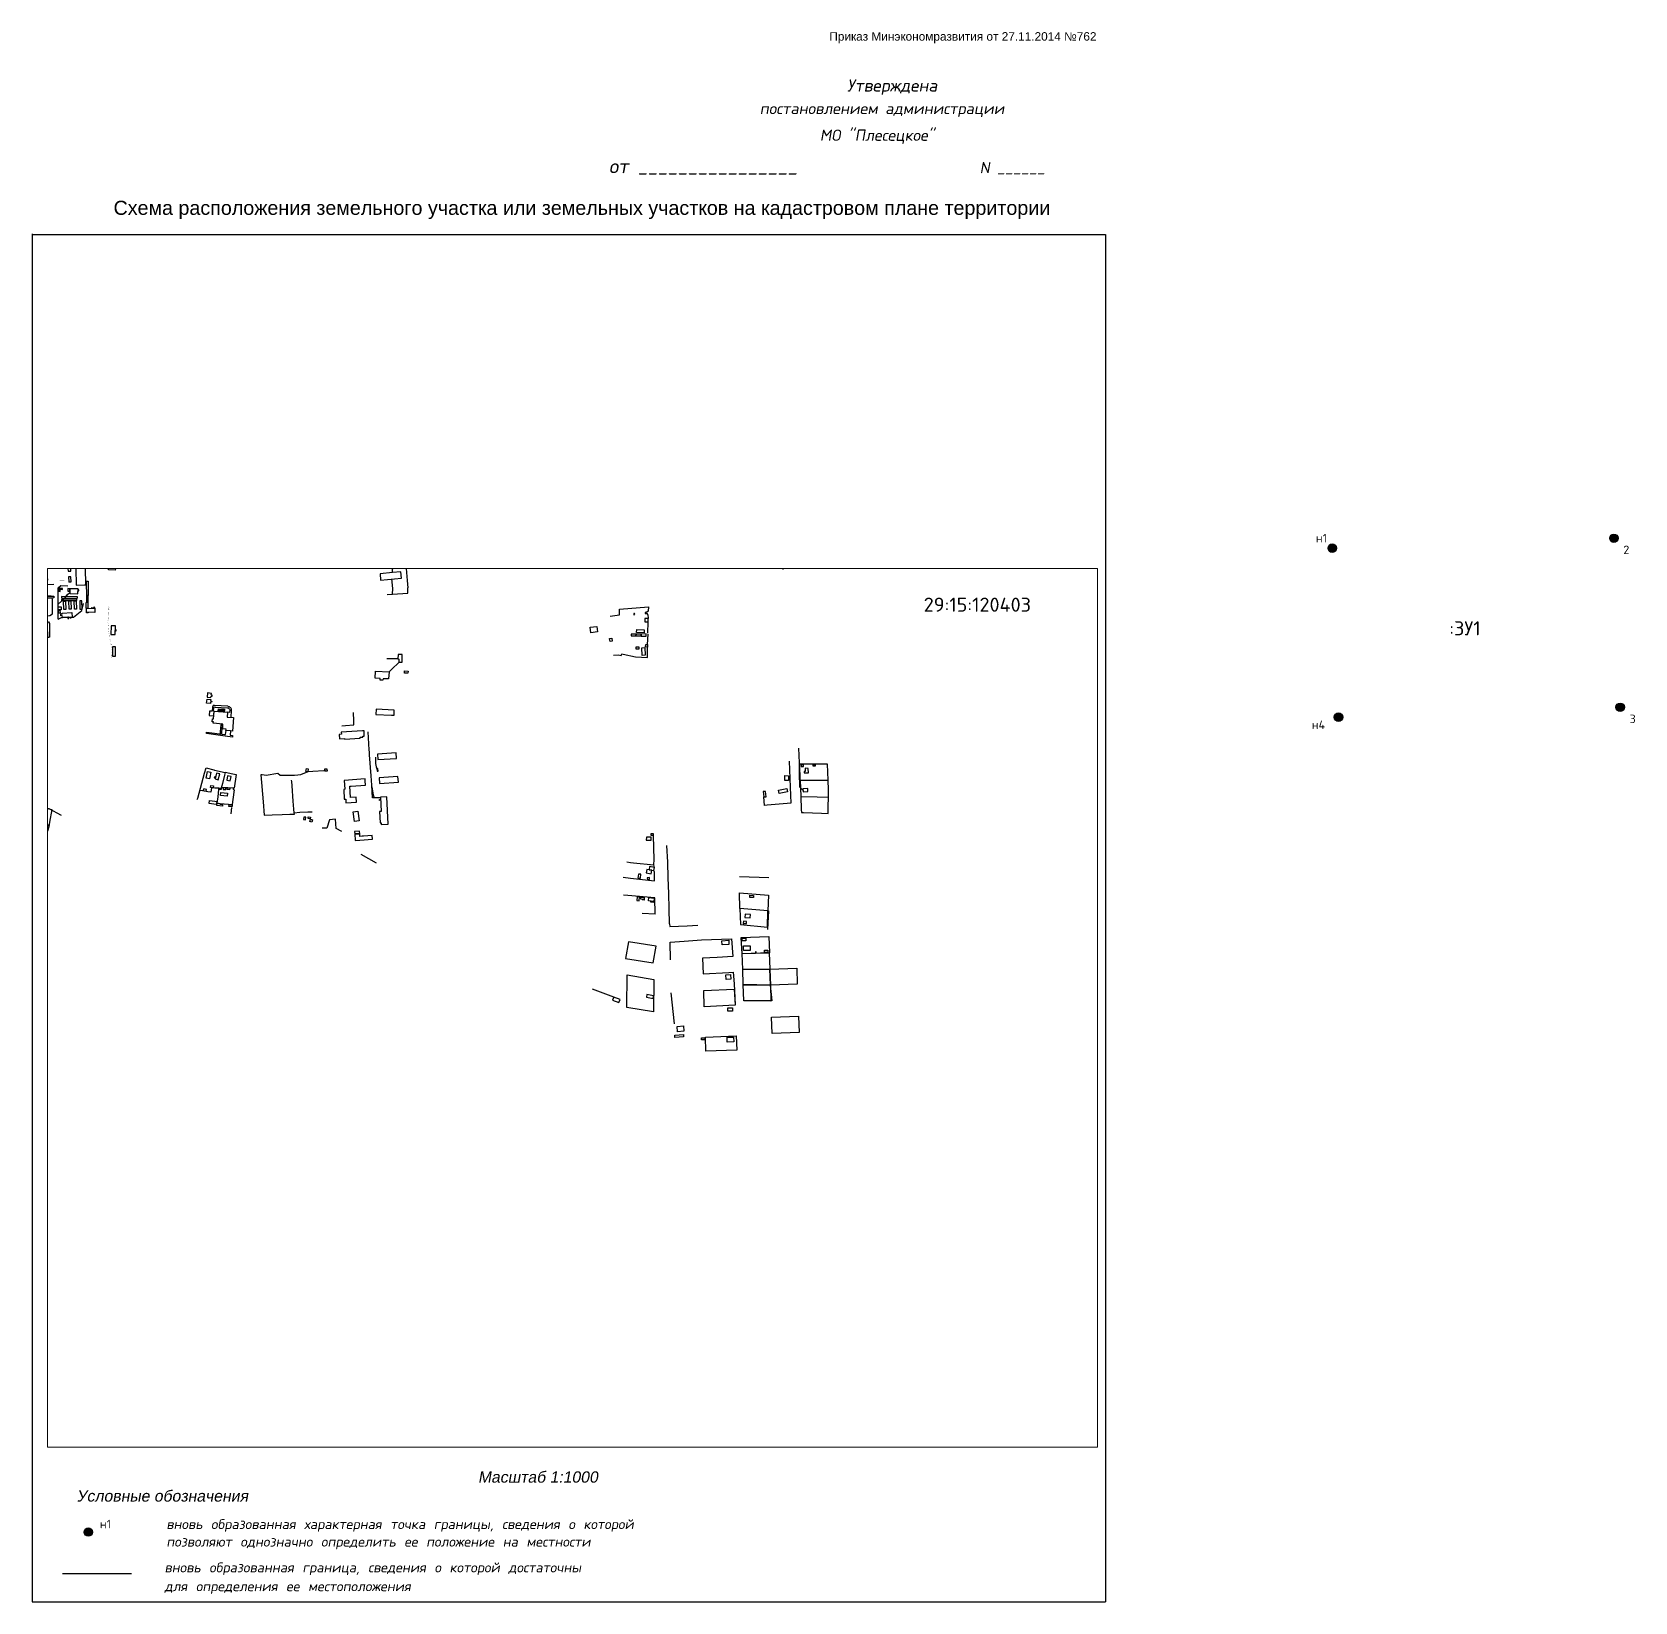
# Paper-space layout 'Схема МО' of a CAD drawing. Header units: millimetres. Extents: x 7 to 291, y 10 to 289.
# The model-space entities are those that its viewports show. They can reach past a viewport. Long polylines and large blocks are cut down to what shows.
import ezdxf

# ---------------------------------------------------------------- set-up
doc = ezdxf.new("R2010")
doc.units = ezdxf.units.MM
doc.layers.add('Существующее', color=10, linetype='Continuous')
doc.layers.add('Титул', color=7, linetype='Continuous')
doc.styles.add('ARIALCYR', font='arial.ttf', dxfattribs={"height": 1})
doc.styles.add('ASHADE', font='simplex.shx', dxfattribs={"height": 0.6})
doc.styles.get("Standard").update_dxf_attribs({"font": 'arial.ttf'})
doc.styles.add('Стандарт', font='txt.shx')
doc.linetypes.add('ВЛ_0.4', pattern='A,52.7,-5.08,["ВЛ0.4кВ",Standard,S=2.54,R=0,X=-2.54,Y=-1.27],-14.08', length=71.86)

msp = doc.modelspace()

# ---------------------------------------------------------------- linework, layer by layer
at = {"layer": 'Существующее', "color": 5}
for points in [[(2515809.5, 447022.3), (2515822.3, 447021.7), (2515820.3, 446971.4), (2515807.5, 446971.9)], [(2516313.1, 446953.2), (2516351.7, 446956.7), (2516350.8, 446968.3), (2516335.4, 446967.4), (2516312.2, 446964.8)], [(2516714.6, 446866.8), (2516715.8, 446856.7), (2516703.9, 446855.2), (2516702.7, 446865.3)], [(2516783.8, 446888.8), (2516785.1, 446888.9), (2516784.9, 446891), (2516783.8, 446890.9)], [(2516804.2, 446875.3), (2516810.3, 446875.3), (2516810.3, 446881.9), (2516804.1, 446881.9)], [(2516808, 446891.1), (2516807.8, 446893.3), (2516804.3, 446893.1), (2516804.5, 446890.9)], [(2516742.5, 446844.9), (2516743.2, 446839.5), (2516739.4, 446839), (2516738.5, 446844.3)], [(2516787.6, 446852.5), (2516778.5, 446852.8), (2516778.4, 446849.8), (2516787.1, 446849.5)], [(2516797.1, 446852.9), (2516787.6, 446852.5), (2516787.1, 446849.5), (2516797.2, 446849.7)], [(2516789, 446861), (2516802.6, 446860.7), (2516802.5, 446855.1), (2516788.7, 446855.4)], [(2516797.2, 446848.8), (2516806.5, 446849.1), (2516806.4, 446853.1), (2516797.1, 446852.9)], [(2516353, 446800.3), (2516353.3, 446814.9), (2516345.5, 446815.1), (2516345.3, 446806.7), (2516347.2, 446806.4), (2516347, 446800.4)], [(2516787.9, 446828.8), (2516792.8, 446828.8), (2516792.7, 446824.9), (2516787.7, 446824.9)], [(2516798.2, 446827.3), (2516803.9, 446827.6), (2516804.7, 446813.5), (2516799.1, 446813.2)], [(2516805.5, 446833.6), (2516809, 446833.4), (2516808.7, 446828.6), (2516805.1, 446828.8)], [(2516328.9, 446782.9), (2516328.1, 446769.4), (2516317.7, 446769.9), (2516317.5, 446766.9), (2516312.3, 446767.2), (2516312.4, 446770.3), (2516302.8, 446770.9), (2516303.6, 446784.1)], [(2516363.8, 446779.9), (2516357.5, 446780.4), (2516357.8, 446784.7), (2516364.1, 446784.1)], [(2516304.8, 446713.3), (2516304.4, 446703.4), (2516333.2, 446702.2), (2516338.1, 446702), (2516338.5, 446711.6)], [(2516236.1, 446666.4), (2516236.9, 446658.4), (2516245.9, 446658.8), (2516245.9, 446657.8), (2516275.3, 446659.7), (2516275.2, 446661), (2516280.2, 446661.3), (2516280.2, 446663.4), (2516282.9, 446663.4), (2516282.7, 446673.3), (2516279.7, 446673.3), (2516240.2, 446670.8), (2516240.5, 446666.6)], [(2516342.3, 446632.2), (2516307.3, 446629.8), (2516308, 446619.5), (2516342.9, 446621.9)], [(2516177.8, 446596.8), (2516174.5, 446597.5), (2516175.6, 446602.8), (2516178.9, 446602.2)], [(2516209.5, 446598.5), (2516214.4, 446598.8), (2516214.2, 446601.8), (2516209.2, 446601.6)], [(2516307.9, 446603), (2516306, 446602.8), (2516306.6, 446597.9), (2516308.5, 446598.1)], [(2516285.1, 446572.4), (2516284.5, 446580.1), (2516284.3, 446583.8), (2516245.6, 446581), (2516246.8, 446564.4), (2516244.6, 446564.1), (2516245.6, 446546), (2516248.4, 446546.2), (2516248.8, 446539.4), (2516268.3, 446540.4), (2516267.9, 446549.7), (2516257.4, 446549.2), (2516256, 446570.2), (2516258.6, 446570.4)], [(2516345.4, 446588.2), (2516310.5, 446585.7), (2516311.2, 446575.4), (2516346.1, 446577.8)], [(2515995.3, 446543.8), (2516005.2, 446542.4), (2516005.2, 446542.3), (2516008.7, 446541.9), (2516008, 446536), (2515994.4, 446537.9)], [(2516028.9, 446557.2), (2516028.4, 446552), (2516015.9, 446553), (2516016.5, 446558.2)], [(2516324.6, 446550.3), (2516312.7, 446549.7), (2516314.2, 446523.1), (2516311.1, 446523), (2516312.3, 446502), (2516314.3, 446502.1), (2516314.5, 446499.1), (2516327.5, 446499.9), (2516324.6, 446550.3)], [(2516313, 446544), (2516311.4, 446543.9), (2516311.2, 446545.5), (2516312.9, 446545.7)], [(2516009.6, 446538.5), (2516015.2, 446537.7), (2516015.1, 446537), (2516019.7, 446536.4), (2516019.2, 446532.9), (2516008.9, 446534.3)], [(2516031.7, 446536.3), (2516037.7, 446536), (2516037.4, 446532.5), (2516031.4, 446532.8)], [(2516173.7, 446508), (2516174.2, 446512.4), (2516170.7, 446512.9), (2516170.1, 446508.3)], [(2516178.9, 446513.2), (2516183, 446512.5), (2516182.5, 446509.5), (2516178.3, 446510.2)], [(2516264.6, 446504.6), (2516262.1, 446522.6), (2516271, 446523.8), (2516273.6, 446505.9)], [(2516183, 446508.9), (2516186.8, 446508), (2516185.7, 446503.6), (2516182, 446504.6)], [(2516274.4, 446482), (2516274, 446486.9), (2516264.8, 446486.2), (2516265.1, 446481.5)], [(2516265.7, 446469.1), (2516274.7, 446469.8), (2516298, 446472.1), (2516297.5, 446478.8), (2516281.1, 446477.3), (2516279.1, 446477.1), (2516274.7, 446476.6), (2516274.4, 446482), (2516265.1, 446481.5)], [(2516980, 446371.9), (2517033.4, 446367.6), (2517032.6, 446338.6), (2516980.4, 446343.2)], [(2516980.4, 446343.2), (2516981.6, 446313.5), (2517031.5, 446308.5), (2517032.6, 446338.6)], [(2516984.7, 446259.3), (2517035, 446260.4), (2517036.1, 446230.4), (2516985.7, 446229.7)], [(2516985.7, 446229.7), (2517036.1, 446230.4), (2517037.2, 446200.4), (2516986.7, 446201.6)], [(2517036.1, 446230.4), (2517086.1, 446232.3), (2517087.2, 446202.3), (2517037.2, 446200.4)], [(2516913.3, 446190.7), (2516970.1, 446193.3), (2516971.6, 446163.7), (2516914.3, 446160.5)], [(2516986.7, 446201.6), (2517037.2, 446200.4), (2517038.3, 446170.8), (2516987.9, 446171.7)], [(2517039.4, 446141.1), (2517089.4, 446142.9), (2517090.5, 446113), (2517040.6, 446111.1)], [(2516916.6, 446104.2), (2516973.8, 446106.3), (2516974.7, 446080.1), (2516917.5, 446078)]]:
    msp.add_lwpolyline(points, close=True, dxfattribs=at)
for points in [[(2516364, 446928.8), (2516363.7, 446938.5), (2516364.1, 446938.9), (2516363, 446952.1), (2516361, 446975.7), (2516359.5, 446992.3)], [(2517061.1, 446972.4), (2517060.8, 446976.2), (2517041.9, 446977.9), (2517041.8, 447003.9), (2517017.8, 447007.5), (2516990.9, 447006.3), (2516983.1, 447007.7)], [(2516313.1, 446953.2), (2516351.7, 446956.7)], [(2516335, 446980), (2516335.5, 446973.3)], [(2516335.4, 446967.4), (2516335.5, 446973.3)], [(2516325.6, 446926.4), (2516335.5, 446927.2), (2516364, 446928.8)], [(2516335.5, 446927.2), (2516335.8, 446937.6), (2516334.3, 446955.6)], [(2516739.4, 446886.1), (2516757, 446888.5), (2516756.6, 446898.8), (2516810.6, 446903.1), (2516809.9, 446895.6), (2516807.8, 446893.3)], [(2516808, 446891.1), (2516809.4, 446887.8), (2516809.9, 446883), (2516810.3, 446881.9)], [(2516809.7, 446854.5), (2516810.3, 446875.3)], [(2516809, 446833.4), (2516810.1, 446852.9)], [(2516345.3, 446806.7), (2516325, 446807)], [(2516745.8, 446813.3), (2516754.5, 446813.9), (2516759.7, 446813.2), (2516761.4, 446815.9), (2516763.7, 446815.4), (2516786.4, 446810.8), (2516808.6, 446809.4), (2516808.7, 446828.6)], [(2516347, 446799.9), (2516334.2, 446787.7), (2516328.9, 446782.9)], [(2516241.1, 446682.5), (2516248.2, 446683.1), (2516263.7, 446684.4), (2516263.3, 446691.9), (2516262.5, 446707.3)], [(2516312.4, 446548.8), (2516298.3, 446548.3), (2516296.9, 446572.3), (2516295.5, 446589.2), (2516292.7, 446628.7), (2516292.8, 446633.3), (2516292.1, 446637.7), (2516290.1, 446671.3)], [(2515972.4, 446545.2), (2515973.5, 446548.2), (2515986.1, 446594.5), (2515988.9, 446604.2), (2516003.2, 446600.5), (2516004.5, 446599.9), (2516024.5, 446595.6), (2516024.6, 446596), (2516038.5, 446593), (2516044.6, 446591.7), (2516041.3, 446566.4), (2516039.5, 446566.3), (2516039.3, 446564.5), (2516041.1, 446563.5), (2516038.8, 446545.5), (2516037.7, 446536.4), (2516037.7, 446536)], [(2516209.5, 446598.5), (2516208, 446598.9), (2516187.2, 446597.4), (2516177.8, 446596.8), (2516164.5, 446591.3), (2516159.2, 446590.6), (2516153.1, 446589.8), (2516126.7, 446589.9), (2516122.2, 446593.5), (2516100.6, 446590.2), (2516092.9, 446591.2), (2516090.4, 446591.1), (2516094.9, 446541.1), (2516096.9, 446516.4), (2516111.9, 446517.1), (2516130.5, 446517.6), (2516144.8, 446518), (2516153, 446518.2), (2516152.6, 446520.6), (2516163.2, 446521.9), (2516177.9, 446522.3), (2516186, 446522.3)], [(2516306, 446602.8), (2516304, 446612.3), (2516304.2, 446614.6), (2516304.1, 446621), (2516304.3, 446624.3)], [(2517072.3, 446616.7), (2517074.1, 446568.6), (2517075.3, 446538.9), (2517068.3, 446538.1), (2517031.4, 446534.8), (2517026.1, 446534.6), (2517025.1, 446550.3)], [(2516152.6, 446520.6), (2516152, 446527.7), (2516150.8, 446542.1), (2516148.8, 446570.9), (2516148.1, 446579.1), (2516147.9, 446581.5)], [(2516301.1, 446549.9), (2516299.7, 446553.3), (2516297.9, 446565.1), (2516297.5, 446569)], [(2517092.4, 446581.4), (2517093.5, 446551.3), (2517094.6, 446526.7), (2517094.8, 446521.3), (2517098.4, 446521.2), (2517132.2, 446520.1), (2517144.3, 446519.7), (2517144.4, 446523.2), (2517144.7, 446536.1), (2517145, 446545.5), (2517145.1, 446563.9), (2517144.5, 446581.1)], [(2516012.9, 446566.6), (2516005.4, 446566.7), (2515999.2, 446566.9), (2515997.6, 446559.1), (2515992.1, 446559.8), (2515982.3, 446561.5), (2515977.3, 446562.2)], [(2516009.5, 446538.5), (2516011.4, 446550.4), (2516012.8, 446563.9)], [(2516009.6, 446539), (2516015.3, 446538.3), (2516029.8, 446536.6), (2516031.7, 446536.3)], [(2516039.5, 446566.3), (2516039.3, 446566.4), (2516029.4, 446567.3), (2516017.6, 446567.2), (2516017.2, 446566.6)], [(2517093.5, 446551.3), (2517123.8, 446550.3), (2517145.1, 446549.6)], [(2516036.3, 446530.4), (2516035.2, 446518.9)], [(2516241.3, 446486.3), (2516230.7, 446491.4), (2516229.2, 446508.7), (2516218.4, 446508), (2516213.1, 446492.2), (2516204.6, 446492.3)], [(2516276.2, 446444.2), (2516304.8, 446427.9)], [(2516979.7, 446402.5), (2517034.4, 446400.5)], [(2517033.6, 446338.8), (2517031.8, 446304)], [(2516965, 446286.6), (2516967.1, 446253.6), (2516938.1, 446252), (2516911.1, 446250.6), (2516912.1, 446221.6), (2516959.8, 446224.3), (2516968.2, 446224.6), (2516969.6, 446203.2), (2516971.7, 446164)]]:
    msp.add_lwpolyline(points, dxfattribs=at)
at = {"layer": 'Существующее', "color": 5, "elevation": 74}
for points in [[(2515667.6, 446970.1), (2515689.8, 446970.5), (2515691.5, 446972.6), (2515693.6, 446971), (2515691.8, 446968.7), (2515692, 446955.1), (2515694.5, 446955.1), (2515694.5, 446952.7), (2515692, 446952.7), (2515692.1, 446946.1), (2515684.8, 446946), (2515684.5, 446960.4), (2515666.9, 446960.1)], [(2515671.5, 446886.1), (2515688, 446886.8), (2515686.1, 446938.2), (2515669.6, 446937.5)], [(2515770.2, 446924.4), (2515767.3, 446924.4), (2515767.1, 446947.6), (2515767.1, 446951.2), (2515770.1, 446951.2)], [(2515714.3, 446903.1), (2515719.9, 446903.3), (2515719.9, 446897.8), (2515714.4, 446897.9)], [(2515718.2, 446897.8), (2515718.2, 446896.3), (2515714.6, 446896.2), (2515714.4, 446897.9)], [(2515750.1, 446919.6), (2515750.1, 446921.9), (2515720.3, 446922.4), (2515720.3, 446920.1)], [(2515749.1, 446915.3), (2515749, 446917.5), (2515720.5, 446917.1), (2515720.6, 446914.9)], [(2515724.5, 446898.4), (2515723.9, 446913.9), (2515727.6, 446913.9), (2515728.2, 446898.5)], [(2515734.5, 446898.8), (2515733.8, 446914.1), (2515737.5, 446914.2), (2515738.1, 446898.8)], [(2515744.5, 446898.9), (2515744.1, 446914.3), (2515747.8, 446914.3), (2515748.2, 446898.9)], [(2515758.3, 446914.8), (2515754.2, 446914.6), (2515754.7, 446899.1), (2515759, 446899.3)], [(2515769.7, 446923.5), (2515766.6, 446923.5), (2515766.9, 446911.1), (2515765.4, 446911.1), (2515765.5, 446901.3), (2515765.5, 446901.1), (2515769.8, 446901.1), (2515769.7, 446911.1), (2515770, 446911.1)], [(2515681.3, 446868.2), (2515693.9, 446868.6), (2515694.4, 446847.6), (2515681.8, 446847.3)], [(2515714.6, 446896.2), (2515714.2, 446896.1), (2515714.3, 446892.4), (2515718.5, 446892.5), (2515718.2, 446896.3)], [(2515719.4, 446886.9), (2515719.2, 446890.3), (2515721.8, 446890.4), (2515721.7, 446891.9), (2515739.6, 446892.7), (2515740, 446884.4), (2515722.1, 446883.5), (2515721.9, 446887)], [(2515732.1, 446884), (2515732.3, 446881.8), (2515733.9, 446881.9), (2515733.7, 446884.1)], [(2515996.9, 446724.1), (2515990, 446724.7), (2515990.7, 446731.7), (2515997.7, 446731), (2515997.4, 446728.5), (2515999.4, 446728.3), (2515999.2, 446726.3), (2515997.2, 446726.5)], [(2515996.9, 446724.1), (2515990, 446724.7), (2515990.7, 446731.7), (2515997.7, 446731), (2515997.4, 446728.5), (2515999.4, 446728.3), (2515999.2, 446726.3), (2515997.2, 446726.5)], [(2515990.8, 446735.6), (2515997.9, 446734.8), (2515998.4, 446737.5), (2516000.1, 446737.3), (2516000.4, 446739.6), (2515998.7, 446739.8), (2515998.8, 446742.6), (2515991.7, 446743.5)], [(2515990.8, 446735.6), (2515997.9, 446734.8), (2515998.4, 446737.5), (2516000.1, 446737.3), (2516000.4, 446739.6), (2515998.7, 446739.8), (2515998.8, 446742.6), (2515991.7, 446743.5)], [(2516003.9, 446709.3), (2516028.8, 446707.7), (2516028.1, 446698.2), (2516040.1, 446697.8), (2516038.3, 446672.6), (2516034.5, 446672.9), (2516025.9, 446673.7), (2516026.1, 446676.1), (2516019.8, 446676.9), (2516020.4, 446685.7), (2516002.4, 446687), (2516002.6, 446689.6), (2516000.4, 446689.8), (2516000.8, 446695.4), (2516002.9, 446695.3)], [(2516003.9, 446709.3), (2516028.8, 446707.7), (2516028.1, 446698.2), (2516040.1, 446697.8), (2516038.3, 446672.6), (2516034.5, 446672.9), (2516025.9, 446673.7), (2516026.1, 446676.1), (2516019.8, 446676.9), (2516020.4, 446685.7), (2516002.4, 446687), (2516002.6, 446689.6), (2516000.4, 446689.8), (2516000.8, 446695.4), (2516002.9, 446695.3)], [(2516011.6, 446711.4), (2516022.7, 446710.7), (2516022.6, 446708.3), (2516011.5, 446708.9)], [(2516011.6, 446711.4), (2516022.7, 446710.7), (2516022.6, 446708.3), (2516011.5, 446708.9)], [(2516011.9, 446713.8), (2516023, 446713.2), (2516022.9, 446710.8), (2516011.8, 446711.4)], [(2516011.9, 446713.8), (2516023, 446713.2), (2516022.9, 446710.8), (2516011.8, 446711.4)], [(2516020.4, 446685.7), (2516017.1, 446686), (2516016.9, 446684), (2516020.3, 446683.8)], [(2516020.4, 446685.7), (2516017.1, 446686), (2516016.9, 446684), (2516020.3, 446683.8)], [(2517092.1, 446581.5), (2517144.2, 446581.2), (2517143.1, 446611.1), (2517091.1, 446611)], [(2515991.6, 446597.3), (2515997.8, 446596.1), (2515996.1, 446586.1), (2515995.8, 446586.2), (2515995.4, 446584), (2515989.4, 446585.2)], [(2515998, 446571.7), (2516002.8, 446571), (2516002.4, 446567.1), (2515997.4, 446567.7)], [(2516004.4, 446585.6), (2516005, 446588), (2516006.6, 446587.6), (2516005.9, 446585.2)], [(2516014.3, 446593.1), (2516008.3, 446594.6), (2516005.6, 446583.7), (2516011.6, 446582.2)], [(2516034, 446580.4), (2516035.6, 446588.3), (2516028.9, 446589.6), (2516027.4, 446581.6)], [(2515989.1, 446561.2), (2515989.8, 446564.3), (2515984.5, 446565.5), (2515983.8, 446562.4)], [(2516012.9, 446566.6), (2516017.2, 446566.6), (2516017.2, 446563.9), (2516012.9, 446563.9)], [(2516020.5, 446563.8), (2516025.5, 446563.8), (2516025.6, 446566.9), (2516020.6, 446567)], [(2516028.7, 446567.2), (2516032.8, 446566.8), (2516032.5, 446563.7), (2516028.4, 446564)], [(2515682.2, 446519.2), (2515688.8, 446518.3), (2515686.8, 446505.9), (2515680.2, 446506.7)], [(2515690.6, 446499.7), (2515695.6, 446498.5), (2515694.9, 446495.4), (2515689.9, 446496.6)], [(2516814.8, 446479.2), (2516820.1, 446479.3), (2516820, 446481.9), (2516814.9, 446481.8)], [(2515683.1, 446473.8), (2515688, 446472.4), (2515687.1, 446469.3), (2515682.2, 446470.7)], [(2516806.6, 446469.8), (2516815.5, 446469.7), (2516815.5, 446475.4), (2516806.8, 446475.5)], [(2516816.7, 446414.1), (2516820.9, 446413.4), (2516822, 446419.4), (2516812.9, 446421), (2516811.8, 446414.9)], [(2516795.7, 446399.1), (2516796.5, 446406.6), (2516792, 446407.1), (2516791.1, 446399.5)], [(2516806.6, 446409), (2516815.6, 446407.3), (2516816.7, 446414.1), (2516807.9, 446415.6)], [(2516808.6, 446396.7), (2516812.6, 446397.1), (2516812.5, 446400.7), (2516808.5, 446400.3)], [(2516793.8, 446364.6), (2516789.8, 446365), (2516789.2, 446357.8), (2516793.2, 446357.5)], [(2516796.8, 446363.8), (2516803, 446363.6), (2516802.6, 446359.7), (2516796.6, 446360.3)], [(2516811.4, 446363.4), (2516821.4, 446362.4), (2516820.9, 446356.3), (2516810.8, 446357.2)], [(2516802.6, 446359.7), (2516802.5, 446358.6), (2516799.3, 446358.9), (2516799.4, 446360)], [(2516820.9, 446356.3), (2516820.7, 446354.4), (2516815.3, 446354.9), (2516815.4, 446356.8)], [(2516819.6, 446241.9), (2516825.2, 446273.2), (2516773.9, 446281.2), (2516768.2, 446250)], [(2516771.2, 446219.7), (2516820.8, 446210.9), (2516820.1, 446151), (2516770.6, 446159)], [(2516820.3, 446180.8), (2516807.7, 446183.1), (2516806.8, 446178.1), (2516819.5, 446175.6)], [(2516755.9, 446168.4), (2516758, 446174), (2516746.2, 446178.3), (2516744.1, 446172.7)]]:
    msp.add_lwpolyline(points, close=True, dxfattribs=at)
at = {"layer": 'Существующее', "color": 5, "elevation": 74, "flags": 128}
for points in [[(2515732.3, 446976.3), (2515732.7, 446969.4), (2515737.8, 446969.7), (2515737.3, 446976.7), (2515732.3, 446976.3)], [(2515733.6, 446958.9), (2515733.9, 446949.7), (2515738.1, 446949.9), (2515737.7, 446959), (2515733.6, 446958.9)], [(2515747.5, 446943.6), (2515763, 446944.1), (2515765.7, 446944.3), (2515765.9, 446945.6), (2515765.2, 446977.1), (2515763.3, 446978.6), (2515746.7, 446978.2), (2515747.5, 446943.6)], [(2515715.2, 446937.9), (2515714.8, 446932.2), (2515717.9, 446932.1), (2515718.2, 446937.8), (2515715.2, 446937.9)], [(2515719.2, 446937.7), (2515719.1, 446936), (2515722.4, 446935.8), (2515722.5, 446937.5), (2515719.2, 446937.7)], [(2515736, 446937.1), (2515732.2, 446937.3), (2515731.9, 446932.7), (2515735.9, 446932.4), (2515736, 446937.1)], [(2515736, 446937.1), (2515735.7, 446928.2), (2515750.8, 446927.5), (2515751.3, 446936.5), (2515736, 446937.1)], [(2515820.5, 446867.8), (2515812.8, 446868), (2515812.3, 446852), (2515820, 446851.8), (2515820.5, 446867.8)], [(2515820.2, 446858.9), (2515822.1, 446858.8), (2515822.2, 446860.9), (2515820.3, 446861), (2515820.2, 446858.9)], [(2515820.9, 446828.9), (2515815.4, 446828.9), (2515815.4, 446811.6), (2515821, 446811.6), (2515820.9, 446828.9)]]:
    msp.add_lwpolyline(points, dxfattribs=at)
at = {"layer": 'Существующее', "color": 5, "elevation": 74}
for points in [[(2515685.9, 446945), (2515692, 446945.1), (2515705.9, 446945.3)], [(2515692.3, 446923.4), (2515698.4, 446923.7), (2515701.5, 446923.9)], [(2515693.7, 446886.9), (2515698.6, 446887.1), (2515703.9, 446890.4), (2515704, 446918), (2515701.9, 446919.6), (2515692.6, 446919.4), (2515692.6, 446919.4), (2515692.6, 446919.4)], [(2515618.7, 446834.8), (2515657.6, 446837.2), (2515663.3, 446837.7), (2515663.3, 446837.7), (2515663.1, 446850.9), (2515663.1, 446853.2), (2515663.1, 446855.8), (2515661.5, 446861.9), (2515661.7, 446868.6), (2515665.3, 446868.3), (2515665.6, 446868.7), (2515671.7, 446875.5), (2515678.6, 446876.3), (2515690.9, 446875.9), (2515696.5, 446875.7), (2515697.9, 446872.4), (2515698, 446847.1), (2515663.3, 446837.7)], [(2515714.2, 446880.6), (2515720.7, 446883.3)], [(2515719.7, 446883.4), (2515722.1, 446883.5)], [(2515720.7, 446883.3), (2515742.5, 446884.4)], [(2515738, 446881.9), (2515737.9, 446884.3)], [(2516029.6, 446718.7), (2516004.8, 446720.4), (2516002.3, 446719.8), (2516000.7, 446717.2)], [(2516029.6, 446718.7), (2516004.8, 446720.4), (2516002.3, 446719.8), (2516000.7, 446717.2)], [(2516034.5, 446672.9), (2516033.8, 446664.7), (2516038.3, 446664.1), (2516038.1, 446661.1), (2516024.5, 446663), (2515989.6, 446667.8), (2515990, 446670.8), (2516023.7, 446666.1), (2516025.3, 446666), (2516026.2, 446673.7)], [(2516034.5, 446672.9), (2516033.8, 446664.7), (2516038.3, 446664.1), (2516038.1, 446661.1), (2516024.5, 446663), (2515989.6, 446667.8), (2515990, 446670.8), (2516023.7, 446666.1), (2516025.3, 446666), (2516026.2, 446673.7)], [(2516015.6, 446667), (2516015.7, 446668.2), (2516016, 446671.8), (2516017.2, 446684), (2516019, 446683.8), (2516017.7, 446670.4), (2516017.4, 446667), (2516017.4, 446666.8)], [(2516015.6, 446667), (2516015.7, 446668.2), (2516016, 446671.8), (2516017.2, 446684), (2516019, 446683.8), (2516017.7, 446670.4), (2516017.4, 446667), (2516017.4, 446666.8)], [(2516004.4, 446585.6), (2516006.3, 446586.4), (2516005, 446588)], [(2516024.5, 446595.6), (2516023.1, 446590.8), (2516019.2, 446575.1), (2516016.8, 446566.6)], [(2515671.4, 446498.5), (2515678.6, 446530.8), (2515680.6, 446530.8), (2515702.6, 446527.1), (2515698.2, 446503.1), (2515696.7, 446494.6), (2515689.8, 446473.7), (2515687.5, 446466.7)], [(2515674.1, 446531.7), (2515696.9, 446528.9), (2515719.8, 446516.6)], [(2516822, 446419.4), (2516820.8, 446423.9), (2516821.2, 446434.3), (2516820.2, 446477.8), (2516820.1, 446479.3)], [(2516850, 446314.8), (2516849.1, 446342.7), (2516848.3, 446370.9), (2516847.2, 446399.9), (2516846.4, 446429.3), (2516845.1, 446460.2)], [(2516770.8, 446429.8), (2516777.5, 446428.6), (2516782.6, 446428.1), (2516820.8, 446423.9)], [(2516763.7, 446401.4), (2516777.4, 446399.3), (2516822.1, 446394.6), (2516821.7, 446410.8), (2516820.9, 446413.4)], [(2516823.2, 446332.4), (2516822.7, 446363.1), (2516772.6, 446367.3), (2516764.3, 446367.6)], [(2516850, 446314.8), (2516850.2, 446309.3), (2516882.3, 446310.9), (2516902.4, 446312)], [(2516851.8, 446247.6), (2516850.8, 446280.5), (2516877.1, 446282.6), (2516908.9, 446285.1)], [(2516908.9, 446285.1), (2516965, 446286.6)], [(2516746.3, 446178.3), (2516706.8, 446193.5)], [(2516858.9, 446129), (2516852.8, 446186.7)]]:
    msp.add_lwpolyline(points, dxfattribs=at)
at = {"layer": 'Существующее', "color": 5, "extrusion": (1.83674e-18, -1.22447e-16, -1), "elevation": -74}
for points in [[(-2515692.3, 446927.5), (-2515692.4, 446923.2), (-2515706.3, 446923.4), (-2515706.3, 446919.8), (-2515692.6, 446919.6), (-2515693.7, 446886.9), (-2515692.4, 446886.9), (-2515691.2, 446919.4), (-2515688.9, 446919.3), (-2515688.7, 446923), (-2515690.9, 446923.1), (-2515690.7, 446927.5)], [(-2515782.5, 446900.3), (-2515782.2, 446892.6), (-2515766.7, 446893.2), (-2515766.7, 446901)], [(-2515782.6, 446901.7), (-2515782.5, 446900.3), (-2515776.4, 446900.6), (-2515776.5, 446902)], [(-2515781.9, 446901.7), (-2515781.9, 446902.9), (-2515780.3, 446903), (-2515780.3, 446901.8)], [(-2515770.1, 446892.2), (-2515767.6, 446892.3), (-2515766.7, 446892.4), (-2515766.7, 446893.2), (-2515770.2, 446893.1)]]:
    msp.add_lwpolyline(points, close=True, dxfattribs=at)
at = {"layer": 'Существующее', "color": 5, "linetype": 'ВЛ_0.4', "ltscale": 0.2, "elevation": 74}
for points in [[(2515714.2, 446880.6), (2515714.5, 446908.3), (2515714.3, 446938.4), (2515719.1, 446942.9), (2515732.4, 446942.1)], [(2515714.5, 446908.3), (2515726.8, 446919.4), (2515731.5, 446926.5), (2515735.8, 446929.9)], [(2515742.5, 446884.4), (2515757.9, 446896.5), (2515761.2, 446909.5)]]:
    msp.add_lwpolyline(points, dxfattribs=at)
at = {"layer": 'Существующее', "color": 5, "elevation": 74, "flags": 128}
for points, const_width in [([(2515733.4, 446949.1), (2515717.2, 446948.9), (2515717.2, 446952.2), (2515733.3, 446952.5), (2515733.4, 446949.1)], 0.17), ([(2515808.6, 446903.5), (2515806.6, 446874.3), (2515809.3, 446847.2), (2515813.9, 446828.1), (2515813.3, 446813.9), (2515813.4, 446813.7)], 0.08), ([(2515808.9, 446898.5), (2515808.2, 446897.6), (2515807.6, 446898.6)], 0.25), ([(2515809.2, 446902.5), (2515808.6, 446903.5), (2515807.8, 446902.6)], 0.25), ([(2515808.6, 446903.5), (2515808.2, 446897.6), (2515808.2, 446897.6)], 0.25), ([(2515807.4, 446872.7), (2515806.6, 446873.6), (2515806.1, 446872.5)], 0.25), ([(2515807.5, 446878.6), (2515806.8, 446877.6), (2515806.2, 446878.6)], 0.25), ([(2515807.8, 446882.5), (2515807.2, 446883.6), (2515806.5, 446882.6)], 0.25), ([(2515807.8, 446868.7), (2515807.2, 446867.6), (2515806.5, 446868.6)], 0.25), ([(2515806.6, 446873.6), (2515807.2, 446867.6), (2515807.2, 446867.6)], 0.25), ([(2515807.2, 446883.6), (2515806.8, 446877.6), (2515806.8, 446877.6)], 0.25), ([(2515808.2, 446888.5), (2515807.5, 446887.6), (2515806.9, 446888.6)], 0.25), ([(2515808.5, 446892.5), (2515807.9, 446893.6), (2515807.1, 446892.6)], 0.25), ([(2515807.9, 446893.6), (2515807.5, 446887.6), (2515807.5, 446887.6)], 0.25), ([(2515808.4, 446862.7), (2515807.6, 446863.7), (2515807.1, 446862.6)], 0.25), ([(2515808.8, 446858.8), (2515808.2, 446857.7), (2515807.5, 446858.6)], 0.25), ([(2515807.6, 446863.7), (2515808.2, 446857.7), (2515808.2, 446857.7)], 0.25), ([(2515809.4, 446852.8), (2515808.6, 446853.7), (2515808.1, 446852.6)], 0.25), ([(2515809.8, 446848.8), (2515809.2, 446847.7), (2515808.5, 446848.7)], 0.25), ([(2515808.6, 446853.7), (2515809.2, 446847.7), (2515809.2, 446847.7)], 0.25), ([(2515811, 446843), (2515810.1, 446843.8), (2515809.7, 446842.7)], 0.25), ([(2515810.1, 446843.8), (2515811.5, 446838), (2515811.5, 446838)], 0.25), ([(2515811.9, 446839.1), (2515811.5, 446838), (2515810.6, 446838.8)], 0.25), ([(2515813.3, 446833.3), (2515812.4, 446834.1), (2515812, 446833)], 0.25), ([(2515812.4, 446834.1), (2515813.8, 446828.3), (2515813.8, 446828.3)], 0.25), ([(2515813.7, 446809.3), (2515813, 446808.3), (2515812.4, 446809.3)], 0.25), ([(2515813.9, 446813.3), (2515813.3, 446814.3), (2515812.6, 446813.3)], 0.25), ([(2515814.2, 446819.3), (2515813.5, 446818.3), (2515812.8, 446819.3)], 0.25), ([(2515814.2, 446829.4), (2515813.8, 446828.3), (2515812.9, 446829.1)], 0.25), ([(2515814.3, 446823.3), (2515813.7, 446824.3), (2515813, 446823.3)], 0.25), ([(2515813.3, 446814.3), (2515813, 446808.3), (2515813, 446808.3)], 0.25), ([(2515813.7, 446824.3), (2515813.5, 446818.3), (2515813.5, 446818.3)], 0.25)]:
    msp.add_lwpolyline(points, dxfattribs=dict(at, const_width=const_width))
msp.add_lwpolyline([(2515751.1, 446933.2), (2515752.4, 446933.1), (2515752.5, 446935.2), (2515751.3, 446935.3)], close=True, dxfattribs=at)
at = {"layer": 'Существующее', "color": 5, "extrusion": (1.83674e-18, -1.22447e-16, -1), "elevation": -74}
for points in [[(-2515780.3, 446902.8), (-2515781.9, 446902.7)], [(-2515780.3, 446902.6), (-2515781.9, 446902.5)], [(-2515780.3, 446902.4), (-2515781.9, 446902.3)], [(-2515780.3, 446902.2), (-2515781.9, 446902.1)], [(-2515780.3, 446902), (-2515781.9, 446901.9)], [(-2516823.2, 446332.4), (-2516798.8, 446333.8)]]:
    msp.add_lwpolyline(points, dxfattribs=at)
at = {"layer": 'Существующее', "color": 5, "elevation": 74}
for points in [[(2516029.6, 446718.7, -0.42365), (2516035.7, 446711.5), (2516035.2, 446697.9)], [(2516029.6, 446718.7, -0.42365), (2516035.7, 446711.5), (2516035.2, 446697.9)], [(2516000.7, 446717.2), (2516000.1, 446709.5), (2515995.4, 446709.8), (2515994.7, 446701.5), (2516003.3, 446700.8), (2516003.9, 446709.3), (2516002.7, 446709.4), (2516003.2, 446715.5, -0.464974), (2516005.9, 446717.3), (2516028.5, 446715.8, -0.385595), (2516032.8, 446711.8), (2516032.7, 446707.4), (2516028.8, 446707.8)], [(2516000.7, 446717.2), (2516000.1, 446709.5), (2515995.4, 446709.8), (2515994.7, 446701.5), (2516003.3, 446700.8), (2516003.9, 446709.3), (2516002.7, 446709.4), (2516003.2, 446715.5, -0.464974), (2516005.9, 446717.3), (2516028.5, 446715.8, -0.385595), (2516032.8, 446711.8), (2516032.7, 446707.4), (2516028.8, 446707.8)]]:
    msp.add_lwpolyline(points, format="xyb", dxfattribs=at)
at = {"layer": 'Существующее', "color": 5, "linetype": 'ВЛ_0.4', "ltscale": 0.2}
msp.add_lwpolyline([(2517089.4, 446641), (2517090.5, 446613.6), (2517090.6, 446593.6), (2517091.4, 446569.3), (2517097.8, 446562.2)], dxfattribs=at)
at = {"layer": 'Существующее', "color": 5, "linetype": 'ByBlock', "ltscale": 0.2}
for points, elevation in [([(2517094.3, 446606.8), (2517098.5, 446606.5), (2517098.8, 446609.8), (2517094.6, 446610.1)], 74), ([(2517099.8, 446595), (2517107.7, 446594.9), (2517107.6, 446603.3), (2517101.7, 446603.4), (2517101.6, 446597.6), (2517099.8, 446597.7)], 74), ([(2517116.6, 446610.4), (2517120.6, 446610.3), (2517120.6, 446607.6), (2517116.6, 446607.6)], 74), ([(2516967, 446158.3), (2516966.8, 446152.2), (2516958.2, 446152.3), (2516958.3, 446158.6)], 132.9), ([(2516864.6, 446114.1), (2516863.8, 446124.1), (2516875.6, 446125), (2516876.3, 446114.9)], 74), ([(2516859.4, 446108), (2516875.7, 446109.1), (2516876, 446104.6), (2516859.6, 446103.6)], 74), ([(2516909.2, 446102.7), (2516915.2, 446102.8), (2516915.3, 446099.4), (2516909.3, 446099.3)], 132.9), ([(2516956.9, 446103.8), (2516968.8, 446104.1), (2516969, 446095.2), (2516957.1, 446094.9)], 132.9)]:
    msp.add_lwpolyline(points, close=True, dxfattribs=dict(at, elevation=elevation))
for points in [[(2517070.7, 446589.7), (2517070.7, 446580.6), (2517063.9, 446580.7), (2517064.1, 446589.8)], [(2517025.1, 446550.3), (2517029.1, 446550.7), (2517028.1, 446560.5), (2517024, 446560.1)], [(2517067.8, 446566.1), (2517069, 446559.9), (2517053.5, 446556.8), (2517052.2, 446563.1)], [(2517097.7, 446565.3), (2517098, 446559.7), (2517106.9, 446560.3), (2517106.6, 446565.8)], [(2516999, 446367.5), (2517006, 446367.1), (2517005.8, 446363.2), (2516998.8, 446363.5)], [(2517000.1, 446332.1), (2516990.2, 446332.7), (2516989.8, 446326.5), (2516999.6, 446325.9)], [(2516992.9, 446319.1), (2516987.1, 446319.5), (2516986.8, 446315.3), (2516992.6, 446314.9)], [(2516959.7, 446284.1), (2516960.1, 446276.3), (2516947.3, 446275.5), (2516946.9, 446283.2)], [(2516954.6, 446220), (2516963.3, 446220.4), (2516964, 446211.5), (2516955, 446211.1)]]:
    msp.add_lwpolyline(points, close=True, dxfattribs=at)
at = {"layer": 'Существующее', "color": 5, "extrusion": (1.83674e-18, -1.22447e-16, -1)}
for points in [[(-2516982.8, 446289.3), (-2517034, 446291), (-2517035.3, 446260.4), (-2516984.5, 446259.1)], [(-2516986.5, 446201.5), (-2517037, 446200.5), (-2517039.9, 446171.7), (-2516987.7, 446171.7)]]:
    msp.add_lwpolyline(points, close=True, dxfattribs=at)
at = {"layer": 'Существующее', "color": 5, "linetype": 'ByBlock', "ltscale": 0.2, "extrusion": (1.83674e-18, -1.22447e-16, -1)}
for points in [[(-2516985, 446283.1), (-2516985, 446287.8), (-2516991.4, 446287.7), (-2516991.5, 446283)], [(-2516987.5, 446265), (-2516987.4, 446273.9), (-2516999.6, 446274), (-2516999.6, 446265.1)], [(-2517010.8, 446261.2), (-2517010.8, 446262.8), (-2517009.4, 446262.8), (-2517009.4, 446261.2)], [(-2517026.4, 446261.7), (-2517026.3, 446265.9), (-2517032.5, 446265.7), (-2517032.5, 446261.6)]]:
    msp.add_lwpolyline(points, close=True, dxfattribs=at)

psp = doc.layouts.new('Схема МО')

# ---------------------------------------------------------------- hatches: boundary and pattern name
at = {"layer": 'Титул', "ltscale": 0.2}
h = psp.add_hatch(color=256, dxfattribs=at)
edge = h.paths.add_edge_path()
edge.add_arc((287.39, 198.93), 0.75, 0, 360)
h = psp.add_hatch(color=256, dxfattribs=at)
edge = h.paths.add_edge_path()
edge.add_arc((237.42, 197.17), 0.75, 0, 360)
h = psp.add_hatch(color=256, dxfattribs=at)
edge = h.paths.add_edge_path()
edge.add_arc((238.53, 167.19), 0.75, 0, 360)
h = psp.add_hatch(color=256, dxfattribs=at)
edge = h.paths.add_edge_path()
edge.add_arc((288.5, 168.95), 0.75, 0, 360)
h = psp.add_hatch(color=7, dxfattribs=at)
edge = h.paths.add_edge_path()
edge.add_arc((16.73, 22.62), 0.75, 0, 360)

# ---------------------------------------------------------------- linework, layer by layer
at = {"layer": 'Титул', "linetype": 'ByBlock', "ltscale": 0.2}
for p, q in [((6.75, 252.92), (6.75, 10.23)), ((197.19, 252.84), (197.19, 10.23)), ((6.75, 10.23), (197.19, 10.23))]:
    psp.add_line(p, q, dxfattribs=at)
at = {"layer": 'Титул', "color": 1, "lineweight": 25}
psp.add_line((12.14, 15.25), (24.39, 15.25), dxfattribs=at)
at = {"layer": 'Титул', "linetype": 'ByBlock', "ltscale": 0.2}
psp.add_lwpolyline([(6.75, 252.84), (197.19, 252.84)], dxfattribs=at)
at = {"layer": 'Титул', "ltscale": 0.2}
for centre in [(287.39, 198.93), (237.42, 197.17), (238.53, 167.19), (288.5, 168.95)]:
    psp.add_circle(centre, 0.75, dxfattribs=at)
at = {"layer": 'Титул', "color": 7, "ltscale": 0.2}
psp.add_circle((16.73, 22.62), 0.75, dxfattribs=at)

# ---------------------------------------------------------------- texts
at = {"layer": 'Титул', "lineweight": 25, "ltscale": 0.1, "style": 'ASHADE', "oblique": 10}
for s, height, p in [('Утверждена', 2.16, (151.35, 278.18)), ('постановлением администрации ', 2, (135.85, 274.18)), ('МО "Плесецкое"', 2, (146.51, 269.44)), ('от ________________', 2.5, (109.09, 263.69)), ('N ______', 2, (174.87, 263.69))]:
    psp.add_text(s, height=height, dxfattribs=at).set_placement(p)
at = {"layer": 'Титул', "color": 7, "linetype": 'Continuous', "lineweight": 15, "style": 'Стандарт'}
for s, p in [('н1', (234.51, 198.21)), ('2', (289.06, 196.13)), ('н4', (233.78, 165.09)), ('3', (290.17, 166.15)), ('н1', (18.78, 23.3))]:
    psp.add_text(s, height=1.5, dxfattribs=at).set_placement(p)
at = {"layer": 'Титул', "color": 5, "lineweight": 25, "style": 'Стандарт'}
psp.add_text('29:15:120403', height=2.5, dxfattribs=at).set_placement((164.94, 185.9))
at = {"layer": 'Титул', "lineweight": 25, "style": 'Стандарт'}
psp.add_text(':ЗУ1', height=2.5, dxfattribs=at).set_placement((258.18, 181.71))
at = {"layer": 'Титул', "lineweight": 25, "oblique": 10}
for s, p in [('Масштаб 1:1000', (85.86, 31.39)), ('Условные обозначения', (14.65, 28.03))]:
    psp.add_text(s, height=2, dxfattribs=at).set_placement(p)
at = {"layer": 'Титул', "color": 7, "linetype": 'Continuous', "lineweight": 15, "style": 'Стандарт', "oblique": 10}
for s, p in [('вновь образованная характерная точка границы, сведения о которой', (30.58, 23.15)), ('позволяют однозначно определить ее положение на местности', (30.58, 20.04)), ('вновь образованная граница, сведения о которой достаточны', (30.26, 15.47)), ('для определения ее местоположения', (30.26, 12.13))]:
    psp.add_text(s, height=1.75, dxfattribs=at).set_placement(p)
at = {"layer": 'Титул', "linetype": 'ByBlock', "ltscale": 0.2, "attachment_point": 4, "style": 'ARIALCYR'}
for s, insert, char_height, width in [('Приказ Минэкономразвития от 27.11.2014 №762', (148.2, 287.74), 1.5, 48.8243), ('Схема расположения земельного участка или земельных участков на кадастровом плане территории', (21.2, 257.18), 2.5, 167.5992)]:
    psp.add_mtext(s, dxfattribs=dict(at, insert=insert, char_height=char_height, width=width))

# ---------------------------------------------------------------- viewports
at = {"layer": 'Defpoints', "ltscale": 0.2, "view_target_point": (2514320.35, 447543.15)}
psp.add_viewport(center=(102.61, 115.61), size=(186.29, 155.8826), view_center_point=(2349.03, -1384.78), view_height=1632.0424, dxfattribs=at)

doc.saveas('drawing.dxf')
